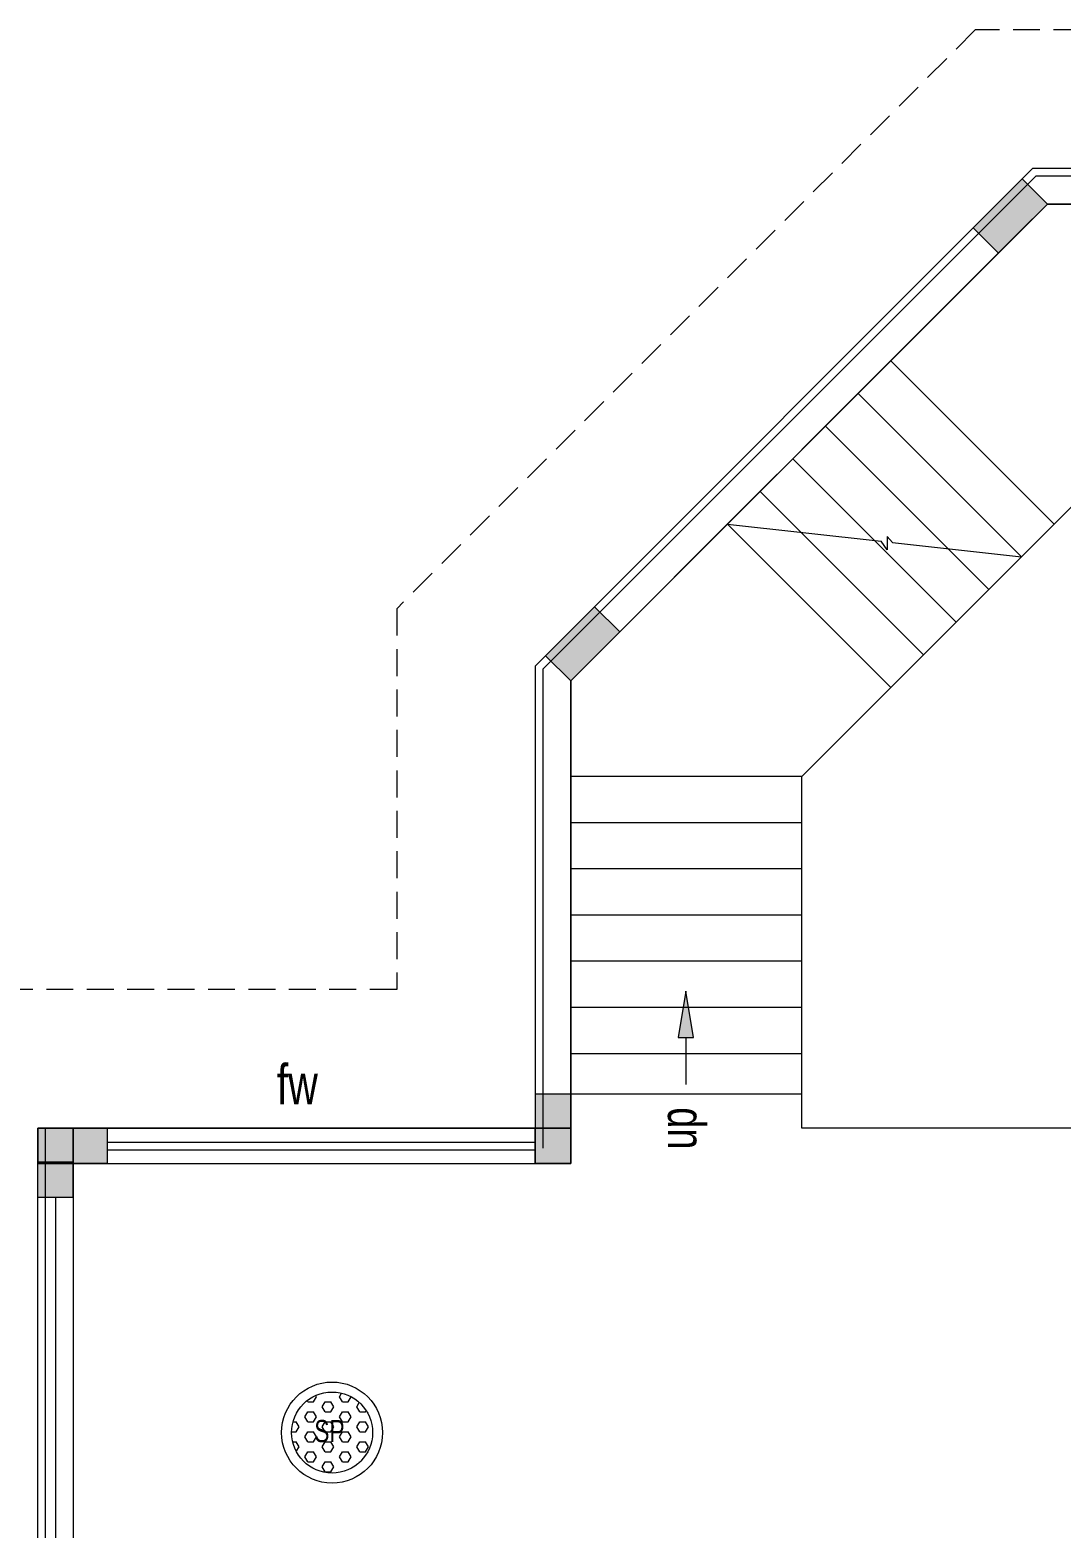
# Model space of a CAD drawing. Header units: metres. Extents: x 191982 to 427160, y -8904 to 80370.
# Drawn here: x 382946 to 389642, y 58676 to 68402 of the extents above; entities that cross this region are included whole.
import ezdxf

# ---------------------------------------------------------------- set-up
doc = ezdxf.new("R2010")
doc.units = ezdxf.units.M
doc.header["$LTSCALE"] = 700
doc.header["$MEASUREMENT"] = 0
doc.linetypes.add('DASHED2', pattern=[0.375, 0.25, -0.125])
doc.layers.get('0').update_dxf_attribs({"lineweight": 9})
for name, color, linetype, lineweight in [('elevations', 22, 'Continuous', 9), ('MAIN GATE', 7, 'Continuous', 9), ('NEW PLANS', 7, 'Continuous', 9), ('PLAN', 7, 'Continuous', 9)]:
    doc.layers.add(name, color=color, linetype=linetype, lineweight=lineweight)
doc.styles.get("Standard").update_dxf_attribs({"font": 'swisscl.ttf'})

# ---------------------------------------------------------------- blocks, each defined once
blk = doc.blocks.new('ARR')
at = {"layer": 'PLAN'}
blk.add_hatch(color=256, dxfattribs=at).paths.add_polyline_path([(0, 0), (-0.6, 0.1), (-0.6, -0.1)])
blk.add_line((-0.6, 0), (-1.212, 0))
blk.add_lwpolyline([(0, 0), (-0.6, 0.1), (-0.6, -0.1), (0, 0)])
blk = doc.blocks.new('DAS')
at = {"layer": 'MAIN GATE'}
h = blk.add_hatch(dxfattribs=at)
h.set_pattern_fill('HEX', color=1, scale=0.3, style=0)
h.paths.add_polyline_path([(-3163.779, -2.1999, 1), (-3163.253, -2.1999, 1)])
at = {"layer": 'MAIN GATE', "color": 5}
for radius in [0.3279, 0.263]:
    blk.add_circle((-3163.516, -2.1999), radius, dxfattribs=at)
at = {"layer": 'NEW PLANS', "color": 7}
blk.add_text('SP', height=0.144, dxfattribs=at).set_placement((-3163.6314, -2.2621))

msp = doc.modelspace()

# ---------------------------------------------------------------- hatches: boundary and pattern name
at = {"layer": 'elevations'}
for points in [[(389553.041, 67271.692), (389390.406, 67434.327), (389072.208, 67116.129), (389234.843, 66953.494)], [(389553.041, 67271.692), (389390.406, 67434.327), (389072.208, 67116.129), (389234.843, 66953.494)], [(386775.97, 64494.621), (386613.335, 64657.256), (386295.137, 64339.058), (386457.772, 64176.423)], [(386775.97, 64494.621), (386613.335, 64657.256), (386295.137, 64339.058), (386457.772, 64176.423)]]:
    msp.add_hatch(color=256, dxfattribs=at).paths.add_polyline_path(points)
at = {"layer": 'NEW PLANS'}
for points in [[(389553.041, 67271.692), (389390.406, 67434.327), (389072.208, 67116.129), (389234.843, 66953.494)], [(389553.041, 67271.692), (389390.406, 67434.327), (389231.307, 67275.228), (389393.942, 67112.593)], [(389553.041, 67271.692), (389390.406, 67434.327), (389231.307, 67275.228), (389393.942, 67112.593)], [(389234.843, 66953.494), (389393.942, 67112.593), (389231.307, 67275.228), (389072.208, 67116.129)], [(389234.843, 66953.494), (389393.942, 67112.593), (389231.307, 67275.228), (389072.208, 67116.129)], [(386775.97, 64494.621), (386613.335, 64657.256), (386295.137, 64339.058), (386457.772, 64176.423)], [(386775.97, 64494.621), (386613.335, 64657.256), (386454.236, 64498.157), (386616.871, 64335.522)], [(386775.97, 64494.621), (386613.335, 64657.256), (386454.236, 64498.157), (386616.871, 64335.522)], [(386457.772, 64176.423), (386616.871, 64335.522), (386454.236, 64498.157), (386295.137, 64339.058)], [(386227.772, 61261.692), (386457.772, 61261.692), (386457.772, 61491.692), (386227.772, 61491.692)], [(386227.772, 61261.692), (386457.772, 61261.692), (386457.772, 61491.692), (386227.772, 61491.692)], [(386227.772, 61261.692), (386457.772, 61261.692), (386457.772, 61491.692), (386227.772, 61491.692)], [(386227.772, 61261.692), (386457.772, 61261.692), (386457.772, 61491.692), (386227.772, 61491.692)], [(382997.772, 61271.692), (383227.772, 61271.692), (383227.772, 61051.692), (382997.772, 61051.692)], [(382997.772, 61041.692), (382997.772, 61271.692), (383217.772, 61271.692), (383217.772, 61041.692)], [(382997.772, 61271.692), (383227.772, 61271.692), (383227.772, 61051.692), (382997.772, 61051.692)], [(382997.772, 61041.692), (382997.772, 61271.692), (383217.772, 61271.692), (383217.772, 61041.692)], [(383217.772, 61041.692), (383217.772, 61271.692), (383447.772, 61271.692), (383447.772, 61041.692)], [(383217.772, 61041.692), (383217.772, 61271.692), (383447.772, 61271.692), (383447.772, 61041.692)], [(386227.772, 61261.692), (386227.772, 61041.692), (386457.772, 61041.692), (386457.772, 61261.692)], [(386227.772, 61261.692), (386227.772, 61041.692), (386457.772, 61041.692), (386457.772, 61261.692)], [(386227.772, 61261.692), (386227.772, 61041.692), (386457.772, 61041.692), (386457.772, 61261.692)], [(386227.772, 61261.692), (386227.772, 61041.692), (386457.772, 61041.692), (386457.772, 61261.692)], [(382997.772, 61051.692), (383227.772, 61051.692), (383227.772, 60821.692), (382997.772, 60821.692)], [(382997.772, 61051.692), (383227.772, 61051.692), (383227.772, 60821.692), (382997.772, 60821.692)]]:
    msp.add_hatch(color=256, dxfattribs=at).paths.add_polyline_path(points)

# ---------------------------------------------------------------- linework, layer by layer
at = {"layer": 'elevations'}
msp.add_lwpolyline([(389553.041, 67271.692), (389390.406, 67434.327), (389072.208, 67116.129), (389234.843, 66953.494)], close=True, dxfattribs=at)
msp.add_lwpolyline([(389553.041, 67271.692), (389390.406, 67434.327), (389072.208, 67116.129), (389234.843, 66953.494)], close=True, dxfattribs=at)
at = {"layer": 'MAIN GATE'}
msp.add_line((383447.772, 61041.692), (386227.772, 61041.692), dxfattribs=at)
at = {"layer": 'NEW PLANS'}
for p, q in [((389457.772, 67501.692), (386227.772, 64271.692)), ((389457.772, 67501.692), (386227.772, 64271.692)), ((389457.772, 67501.692), (386227.772, 64271.692)), ((389457.772, 67501.692), (386227.772, 64271.692)), ((389457.772, 67501.692), (386227.772, 64271.692)), ((389457.772, 67501.692), (386227.772, 64271.692)), ((389457.772, 67501.692), (386227.772, 64271.692)), ((389457.772, 67501.692), (386227.772, 64271.692)), ((393517.772, 67501.692), (389457.772, 67501.692)), ((393517.772, 67501.692), (389457.772, 67501.692)), ((389478.482, 67451.692), (386277.772, 64250.982)), ((389553.041, 67271.692), (389390.406, 67434.327)), ((389553.041, 67271.692), (389390.406, 67434.327)), ((392917.772, 67451.692), (389478.482, 67451.692)), ((389553.041, 67271.692), (386457.772, 64176.423)), ((391196.136, 67271.692), (389553.041, 67271.692)), ((389457.772, 67176.423), (386457.772, 64176.423)), ((389234.843, 66953.494), (389072.208, 67116.129)), ((389234.843, 66953.494), (389072.208, 67116.129)), ((389234.843, 66953.494), (389072.208, 67116.129)), ((389596.397, 65193.728), (388535.736, 66254.388)), ((389596.397, 65193.728), (388535.736, 66254.388)), ((389384.265, 64981.596), (388323.604, 66042.256)), ((389384.265, 64981.596), (388323.604, 66042.256)), ((387957.772, 63555.103), (390174.361, 65771.692)), ((387957.772, 63555.103), (390174.361, 65771.692)), ((389172.133, 64769.464), (388111.472, 65830.124)), ((389172.133, 64769.464), (388111.472, 65830.124)), ((388960.001, 64557.332), (387899.34, 65617.992)), ((388960.001, 64557.332), (387899.34, 65617.992)), ((388747.868, 64345.2), (387687.208, 65405.86)), ((388747.868, 64345.2), (387687.208, 65405.86)), ((388535.736, 64133.067), (387475.076, 65193.728)), ((388535.736, 64133.067), (387475.076, 65193.728)), ((387475.076, 65193.728), (388474.936, 65082.632)), ((388512.437, 65026.548), (388474.936, 65082.632)), ((388512.437, 65112.948), (388512.437, 65026.548)), ((388512.437, 65112.948), (388547.736, 65074.543)), ((388547.736, 65074.543), (389384.265, 64981.596)), ((386775.97, 64494.621), (386613.335, 64657.256)), ((386775.97, 64494.621), (386613.335, 64657.256)), ((386227.772, 64271.692), (386227.772, 61141.692)), ((386227.772, 64271.692), (386227.772, 61141.692)), ((386227.772, 64271.692), (386227.772, 61141.692)), ((386227.772, 64271.692), (386227.772, 61141.692)), ((386227.772, 64271.692), (386227.772, 61141.692)), ((386227.772, 64271.692), (386227.772, 61141.692)), ((386227.772, 64271.692), (386227.772, 61141.692)), ((386227.772, 64271.692), (386227.772, 61141.692)), ((386277.772, 64250.982), (386277.772, 61141.692)), ((386457.772, 64176.423), (386457.772, 61141.692)), ((386457.772, 64176.423), (386457.772, 61141.692)), ((386457.772, 64176.423), (386457.772, 61141.692)), ((386457.772, 64176.423), (386457.772, 61141.692)), ((386457.772, 64176.423), (386457.772, 61141.692)), ((386457.772, 64176.423), (386457.772, 61141.692)), ((386457.772, 64176.423), (386457.772, 61141.692)), ((386457.772, 64176.423), (386457.772, 61141.692)), ((387957.772, 63555.103), (386457.772, 63555.103)), ((387957.772, 63555.103), (386457.772, 63555.103)), ((387957.772, 61271.692), (387957.772, 63555.103)), ((387957.772, 61271.692), (387957.772, 63555.103)), ((387957.772, 63255.103), (386457.772, 63255.103)), ((387957.772, 63255.103), (386457.772, 63255.103)), ((387957.772, 62955.103), (386457.772, 62955.103)), ((387957.772, 62955.103), (386457.772, 62955.103)), ((387957.772, 62655.103), (386457.772, 62655.103)), ((387957.772, 62655.103), (386457.772, 62655.103)), ((387957.772, 62355.103), (386457.772, 62355.103)), ((387957.772, 62355.103), (386457.772, 62355.103)), ((387957.772, 62055.103), (386457.772, 62055.103)), ((387957.772, 62055.103), (386457.772, 62055.103)), ((387957.772, 61755.103), (386457.772, 61755.103)), ((387957.772, 61755.103), (386457.772, 61755.103)), ((387957.772, 61491.692), (386457.772, 61491.692)), ((387957.772, 61491.692), (386457.772, 61491.692)), ((382997.772, 58041.692), (382997.772, 61271.692)), ((386457.772, 61271.692), (382997.772, 61271.692)), ((382997.772, 61271.692), (386457.772, 61271.692)), ((382997.772, 61271.692), (382997.772, 61041.692)), ((382997.772, 58041.692), (382997.772, 61271.692)), ((382997.772, 61271.692), (382997.772, 61041.692)), ((383227.772, 61271.692), (382997.772, 61271.692)), ((382997.772, 61271.692), (382997.772, 61041.692)), ((382997.772, 61271.692), (386457.772, 61271.692)), ((382997.772, 61271.692), (382997.772, 61041.692)), ((383227.772, 61271.692), (382997.772, 61271.692)), ((382997.772, 61271.692), (382997.772, 61041.692)), ((383047.772, 58041.692), (383047.772, 61271.692)), ((383227.772, 60821.692), (383227.772, 61271.692)), ((383447.772, 61181.692), (386227.772, 61181.692)), ((386227.772, 61041.692), (386227.772, 61271.692)), ((386227.772, 61041.692), (386227.772, 61271.692)), ((386227.772, 61041.692), (386227.772, 61271.692)), ((386227.772, 61041.692), (386227.772, 61271.692)), ((386457.772, 61041.692), (386457.772, 61271.692)), ((386457.772, 61041.692), (386457.772, 61271.692)), ((386457.772, 61041.692), (386457.772, 61271.692)), ((386457.772, 61041.692), (386457.772, 61271.692)), ((389347.772, 61271.692), (387957.772, 61271.692)), ((391187.772, 61271.692), (387957.772, 61271.692)), ((383447.772, 61131.692), (386227.772, 61131.692)), ((386227.772, 61141.692), (386227.772, 61041.692)), ((386227.772, 61141.692), (386227.772, 61041.692)), ((386227.772, 61141.692), (386227.772, 61041.692)), ((386227.772, 61141.692), (386227.772, 61041.692)), ((386227.772, 61141.692), (386227.772, 61041.692)), ((386227.772, 61141.692), (386227.772, 61041.692)), ((386227.772, 61141.692), (386227.772, 61041.692)), ((386227.772, 61141.692), (386227.772, 61041.692)), ((386457.772, 61141.692), (386457.772, 61041.692)), ((386457.772, 61141.692), (386457.772, 61041.692)), ((386457.772, 61141.692), (386457.772, 61041.692)), ((386457.772, 61141.692), (386457.772, 61041.692)), ((386457.772, 61141.692), (386457.772, 61041.692)), ((386457.772, 61141.692), (386457.772, 61041.692)), ((386457.772, 61141.692), (386457.772, 61041.692)), ((386457.772, 61141.692), (386457.772, 61041.692)), ((383227.772, 61051.692), (382997.772, 61051.692)), ((383227.772, 61051.692), (382997.772, 61051.692)), ((383447.772, 61041.692), (382997.772, 61041.692)), ((382997.772, 61041.692), (383447.772, 61041.692)), ((382997.772, 61041.692), (383447.772, 61041.692)), ((383227.772, 60821.692), (383227.772, 61041.692)), ((386457.772, 61041.692), (386227.772, 61041.692)), ((386227.772, 61041.692), (386457.772, 61041.692)), ((386227.772, 61041.692), (386457.772, 61041.692)), ((386457.772, 61041.692), (386227.772, 61041.692)), ((386457.772, 61041.692), (386227.772, 61041.692)), ((386457.772, 61041.692), (386227.772, 61041.692)), ((386227.772, 61041.692), (386457.772, 61041.692)), ((386227.772, 61041.692), (386457.772, 61041.692)), ((386457.772, 61041.692), (386227.772, 61041.692)), ((386457.772, 61041.692), (386227.772, 61041.692)), ((383112.772, 60821.692), (383112.772, 58031.399)), ((383227.772, 60821.692), (383227.772, 58041.692))]:
    msp.add_line(p, q, dxfattribs=at)
for points in [[(389390.406, 67434.327), (389553.041, 67271.692), (389234.843, 66953.494), (389072.208, 67116.129)], [(389390.406, 67434.327), (389553.041, 67271.692), (389234.843, 66953.494), (389072.208, 67116.129)], [(389553.041, 67271.692), (389390.406, 67434.327), (389072.208, 67116.129), (389234.843, 66953.494)], [(386613.335, 64657.256), (386775.97, 64494.621), (386457.772, 64176.423), (386295.137, 64339.058)], [(386613.335, 64657.256), (386775.97, 64494.621), (386457.772, 64176.423), (386295.137, 64339.058)], [(386775.97, 64494.621), (386613.335, 64657.256), (386295.137, 64339.058), (386457.772, 64176.423)], [(386457.772, 61491.692), (386227.772, 61491.692), (386227.772, 61041.692), (386457.772, 61041.692)], [(386457.772, 61491.692), (386227.772, 61491.692), (386227.772, 61041.692), (386457.772, 61041.692)], [(386457.772, 61491.692), (386227.772, 61491.692), (386227.772, 61041.692), (386457.772, 61041.692)], [(386457.772, 61491.692), (386227.772, 61491.692), (386227.772, 61041.692), (386457.772, 61041.692)], [(383227.772, 60821.692), (382997.772, 60821.692), (382997.772, 61271.692), (383227.772, 61271.692)], [(383447.772, 61271.692), (383447.772, 61041.692), (382997.772, 61041.692), (382997.772, 61271.692)], [(383227.772, 60821.692), (382997.772, 60821.692), (382997.772, 61271.692), (383227.772, 61271.692)], [(383447.772, 61271.692), (383447.772, 61041.692), (382997.772, 61041.692), (382997.772, 61271.692)]]:
    msp.add_lwpolyline(points, close=True, dxfattribs=at)
for points in [[(386457.772, 61271.692), (386457.772, 64176.423), (389553.041, 67271.692), (391076.136, 67271.692)], [(386457.772, 61271.692), (386457.772, 64176.423), (387798.673, 65517.324)]]:
    msp.add_lwpolyline(points, dxfattribs=at)
at = {"layer": 'PLAN', "linetype": 'DASHED2'}
for p, q in [((389084.98, 68401.692), (385327.772, 64644.485)), ((392917.772, 68401.692), (389084.98, 68401.692)), ((385327.772, 64644.485), (385327.772, 62171.692)), ((385327.772, 62171.692), (382097.772, 62171.692))]:
    msp.add_line(p, q, dxfattribs=at)

# ---------------------------------------------------------------- block references
at = {"layer": 'MAIN GATE', "xscale": 1000, "yscale": 1000, "zscale": 1000}
msp.add_blockref('DAS', (3548424.173, 61495.612), dxfattribs=at)
at = {"layer": 'NEW PLANS', "xscale": 500, "yscale": 500, "zscale": 500, "rotation": 90}
msp.add_blockref('ARR', (387204.719, 62161.193), dxfattribs=at)

# ---------------------------------------------------------------- texts
at = {"layer": 'NEW PLANS'}
msp.add_text('fw', height=260, dxfattribs=at).set_placement((384549.135, 61426.985))
msp.add_text('up', height=240, rotation=90, dxfattribs=at).set_placement((387273.626, 61133.764))

doc.saveas('drawing.dxf')
